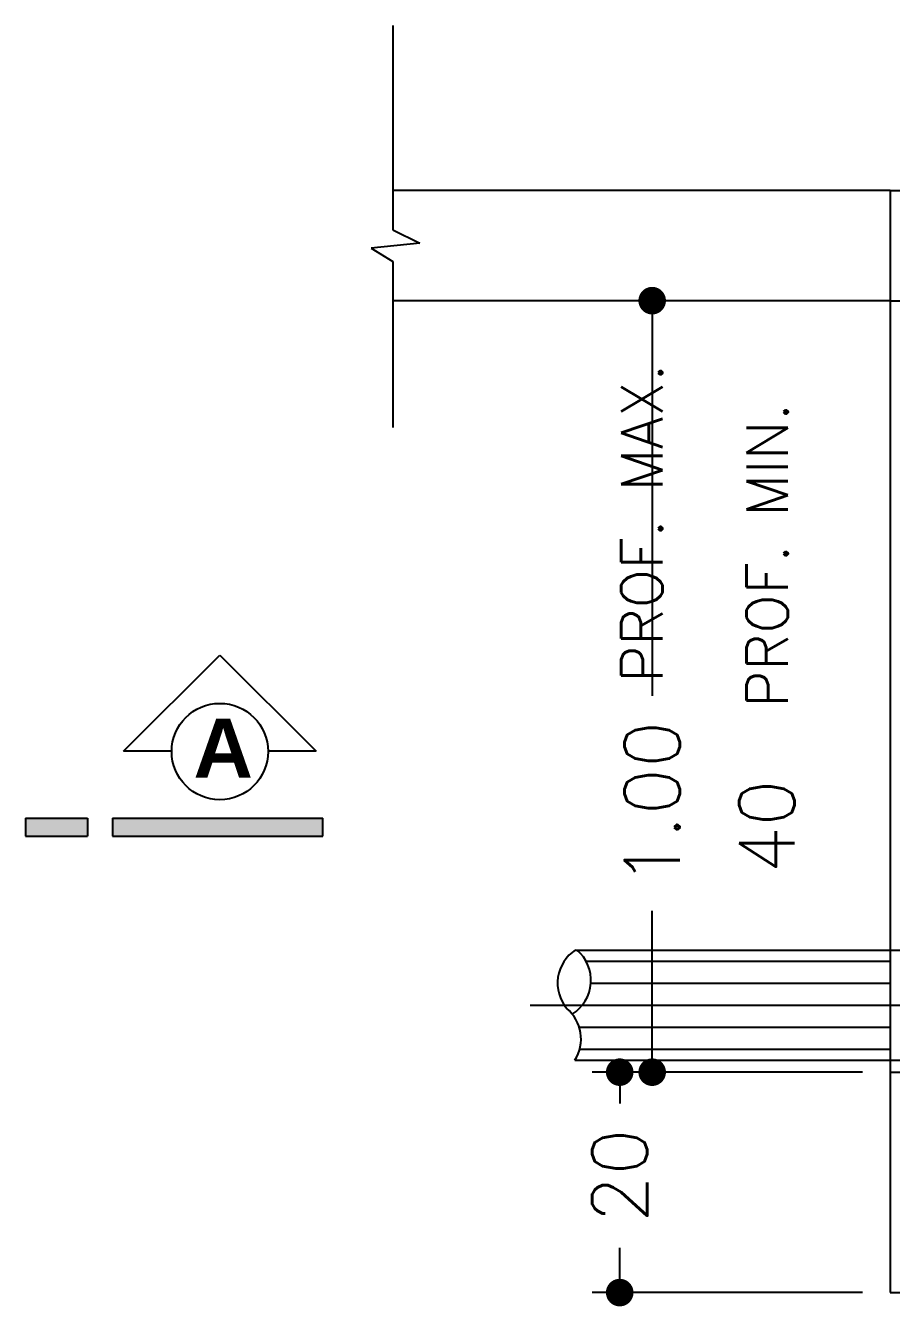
# Model space of a CAD drawing. Extents: x 0 to 41.5, y 0 to 31.5.
# Drawn here: x 32.21 to 33.781, y 22.663 to 24.988 of the extents above; entities that cross this region are included whole.
import ezdxf

# ---------------------------------------------------------------- set-up
doc = ezdxf.new("R2010")
doc.units = 0
doc.header["$MEASUREMENT"] = 0
doc.linetypes.add('DASHDOT', pattern=[2.5, 1.5, -0.5, 0, -0.5])
doc.linetypes.add('HIDDEN', pattern=[0.375, 0.25, -0.125])
doc.layers.get('0').update_dxf_attribs({"linetype": 'CONTINUOUS'})
doc.layers.get('DEFPOINTS').update_dxf_attribs({"linetype": 'CONTINUOUS'})
for name, color, linetype in [('1', 1, 'CONTINUOUS'), ('2', 2, 'CONTINUOUS'), ('3', 3, 'CONTINUOUS'), ('4', 4, 'CONTINUOUS'), ('5', 5, 'CONTINUOUS'), ('A-DIM', 1, 'CONTINUOUS')]:
    doc.layers.add(name, color=color, linetype=linetype)
doc.styles.add('R120', font='', dxfattribs={"width": 0.9})
doc.styles.add('SIMPLEX', font='simplex.shx')
doc.styles.add('T20', font='romans.shx', dxfattribs={"height": 0.1})
doc.styles.get('R120').set_extended_font_data('Arial Rounded MT Bold', bold=True)
doc.dimstyles.new('DIM1', dxfattribs={"dimscale": 0.5, "dimtxt": 0.2, "dimasz": 0.1, "dimexe": 0.1, "dimexo": 0.1, "dimgap": 0.1, "dimtad": 1, "dimlfac": 0.02, "dimzin": 4, "dimdsep": 46, "dimtxsty": 'T20', "dimblk": 'DOT', "dimblk1": 'DOTSMALL', "dimblk2": 'DOTSMALL', "dimcen": -0.1, "dimdle": 0.1, "dimclrt": 3, "dimaunit": 1, "dimadec": 0, "dimazin": 0, "dimtfac": 1, "dimtix": 1, "dimtmove": 2, "dimatfit": 3, "dimldrblk": 'DOT', "dimfxl": 0, "dimtolj": 1, "dimtzin": 4, "dimarcsym": 0})

# ---------------------------------------------------------------- blocks, each defined once
blk = doc.blocks.new('DOT')
at = {"layer": 'A-DIM', "color": 0, "linetype": 'ByBlock'}
blk.add_line((-0.5, 0), (-1, 0), dxfattribs=at)
at = {"layer": 'A-DIM', "color": 0, "linetype": 'ByBlock', "const_width": 0.5}
blk.add_lwpolyline([(-0.25, 0, 1), (0.25, 0, 1)], format="xyb", close=True, dxfattribs=at)
blk = doc.blocks.new('*D23')
at = {"layer": '2', "color": 0, "lineweight": -2}
for p, q in [((33.7283, 23.0885), (33.2376, 23.0885)), ((33.2876, 23.0385), (33.2876, 23.0319)), ((33.2876, 22.7385), (33.2876, 22.77)), ((33.7283, 22.6885), (33.2376, 22.6885))]:
    blk.add_line(p, q, dxfattribs=at)
at = {"layer": 'DEFPOINTS', "color": 0}
for p in [(33.7783, 23.0885), (33.2876, 22.6885), (33.7783, 22.6885)]:
    blk.add_point(p, dxfattribs=at)
at = {"layer": '2', "color": 0, "lineweight": -2, "xscale": 0.05, "yscale": 0.05, "zscale": 0.05}
for p, rotation in [((33.2876, 23.0885), 90), ((33.2876, 22.6885), 270)]:
    blk.add_blockref('DOT', p, dxfattribs=dict(at, rotation=rotation))
at = {"layer": '2', "color": 3, "insert": (33.2876, 22.9009), "char_height": 0.1, "attachment_point": 5, "rotation": 90, "style": 'T20'}
blk.add_mtext('\\A1;20', dxfattribs=at)
blk = doc.blocks.new('_DOTSMALL')
at = {"color": 0, "linetype": 'ByBlock', "const_width": 0.5}
blk.add_lwpolyline([(-0.0625, 0, 1), (0.0625, 0, 1)], format="xyb", close=True, dxfattribs=at)
blk = doc.blocks.new('*D24')
at = {"layer": '2', "color": 0, "lineweight": -2}
for p, q in [((33.7283, 24.4885), (33.2965, 24.4885)), ((33.3465, 24.4385), (33.3465, 23.7715)), ((33.3465, 23.1385), (33.3465, 23.381)), ((33.7283, 23.0885), (33.2965, 23.0885))]:
    blk.add_line(p, q, dxfattribs=at)
at = {"layer": 'DEFPOINTS', "color": 0}
for p in [(33.3465, 24.4885), (33.7783, 24.4885), (33.7783, 23.0885)]:
    blk.add_point(p, dxfattribs=at)
at = {"layer": '2', "color": 0, "lineweight": -2, "xscale": 0.05, "yscale": 0.05, "zscale": 0.05}
for p, rotation in [((33.3465, 24.4885), 90), ((33.3465, 23.0885), 270)]:
    blk.add_blockref('DOT', p, dxfattribs=dict(at, rotation=rotation))
at = {"layer": '2', "color": 3, "insert": (33.3465, 23.5762), "char_height": 0.1, "attachment_point": 5, "rotation": 90, "style": 'T20'}
blk.add_mtext('\\A1;1.00', dxfattribs=at)

msp = doc.modelspace()

# ---------------------------------------------------------------- linework, layer by layer
at = {"layer": '1'}
for p, q in [((33.2264, 23.2902), (33.7783, 23.2902)), ((33.2353, 23.2502), (33.7783, 23.2502)), ((33.2142, 23.1702), (33.7783, 23.1702)), ((33.2151, 23.1302), (33.7783, 23.1302))]:
    msp.add_line(p, q, dxfattribs=at)
at = {"layer": '1', "linetype": 'DASHDOT'}
msp.add_line((33.1251, 23.2102), (35.2783, 23.2102), dxfattribs=at)
at = {"layer": '1', "linetype": 'Continuous'}
msp.add_circle((32.5621, 23.6703), 0.0875, dxfattribs=at)
at = {"layer": '2'}
for p, q in [((32.8762, 24.9876), (32.8762, 24.617)), ((32.8762, 24.617), (32.9248, 24.5927)), ((32.9248, 24.5927), (32.8367, 24.5836)), ((32.8367, 24.5836), (32.8762, 24.5593)), ((32.8762, 24.5593), (32.8762, 24.2586)), ((32.2096, 23.5493), (32.2096, 23.5169)), ((32.2096, 23.5493), (32.3216, 23.5493)), ((32.3216, 23.5493), (32.3216, 23.5169)), ((32.3671, 23.5493), (32.7487, 23.5493)), ((32.3671, 23.5493), (32.3671, 23.5169)), ((32.7487, 23.5169), (32.7487, 23.5493)), ((32.2096, 23.5169), (32.3216, 23.5169)), ((32.3671, 23.5169), (32.7487, 23.5169)), ((33.2064, 23.3102), (33.7783, 23.3102)), ((33.2064, 23.1102), (33.7783, 23.1102))]:
    msp.add_line(p, q, dxfattribs=at)
at = {"layer": '2', "linetype": 'HIDDEN'}
for p, q in [((33.7783, 23.3102), (34.1783, 23.3102)), ((33.7783, 23.1102), (34.1783, 23.1102))]:
    msp.add_line(p, q, dxfattribs=at)
at = {"layer": '2'}
for centre, start, end in [((33.2468, 23.2501), 123.3901, 219.7395), ((33.1635, 23.2551), 301.8183, 49.7114), ((33.1455, 23.1486), 327.7597, 50.3924)]:
    msp.add_arc(centre, 0.072, start, end, dxfattribs=at)
for points in [[(32.3216, 23.5493), (32.2096, 23.5493), (32.3216, 23.5169), (32.2096, 23.5169)], [(32.7487, 23.5493), (32.3671, 23.5493), (32.7487, 23.5169), (32.3671, 23.5169)]]:
    msp.add_solid(points, dxfattribs=at)
at = {"layer": '3', "linetype": 'Continuous'}
for p, q in [((32.387, 23.6711), (32.5621, 23.8454)), ((32.5621, 23.8454), (32.7371, 23.6711)), ((32.4745, 23.6711), (32.387, 23.6711)), ((32.7371, 23.6711), (32.6496, 23.6711))]:
    msp.add_line(p, q, dxfattribs=at)
at = {"layer": '4'}
for p, q in [((33.7783, 24.6885), (32.8762, 24.6885)), ((33.7783, 24.4885), (32.8762, 24.4885))]:
    msp.add_line(p, q, dxfattribs=at)
at = {"layer": '5'}
for p, q in [((33.7783, 24.6885), (34.2183, 24.6885)), ((33.7783, 24.6885), (33.7783, 22.6885)), ((33.7783, 24.4885), (34.2183, 24.4885)), ((33.7783, 23.0885), (35.7783, 23.0885)), ((33.7783, 22.6885), (35.7783, 22.6885))]:
    msp.add_line(p, q, dxfattribs=at)

# ---------------------------------------------------------------- texts
at = {"layer": '3', "style": 'SIMPLEX'}
for s, height, p in [('PROF. MAX.', 0.075, (33.3652, 23.7953)), ('PROF. MIN.', 0.075, (33.5927, 23.7498)), ('40', 0.1, (33.6045, 23.4485))]:
    msp.add_text(s, height=height, rotation=90, dxfattribs=at).set_placement(p)
at = {"layer": '5', "style": 'R120'}
msp.add_text('A', height=0.1071, dxfattribs=at).set_placement((32.5141, 23.6228))

# ---------------------------------------------------------------- dimensions: what is measured, and where the dimension line sits
at = {"layer": '2'}
for base, p2, text, picture, middle in [((33.3465, 24.4885), (33.7783, 24.4885), '1.00', '*D24', (33.3465, 23.5762)), ((33.2876, 22.6885), (33.7783, 22.6885), '20', '*D23', (33.2876, 22.9009))]:
    dim = msp.add_linear_dim(base=base, p1=(33.7783, 23.0885), p2=p2, angle=90, text=text, dimstyle='DIM1', dxfattribs=at)
    dim.commit()
    dim.dimension.update_dxf_attribs({"geometry": picture, "text_midpoint": middle, "dimtype": 160})

doc.saveas('drawing.dxf')
